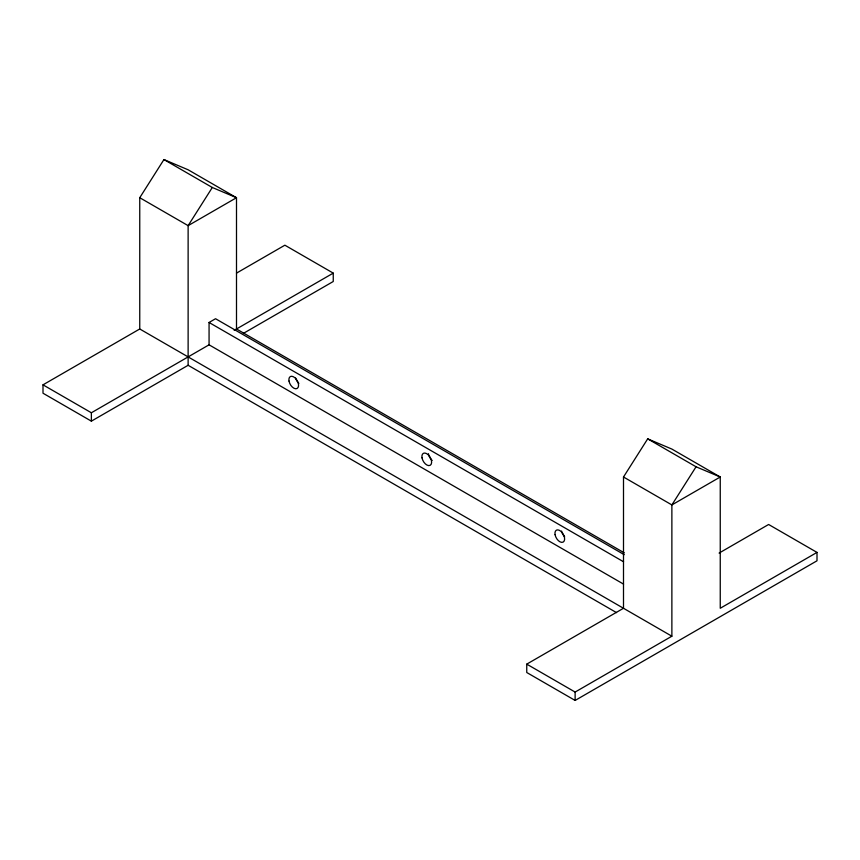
<?xml version="1.0" encoding="UTF-8"?>
<svg xmlns="http://www.w3.org/2000/svg" width="860" height="860" viewBox="0 0 860 860"><rect width="100%" height="100%" fill="white"/><g stroke="black" fill="none" stroke-linecap="round" stroke-linejoin="round"><path stroke-width="1.29" d="M623.5 476.999L671.875 504.927L720.25 476.999L671.875 449.07L647.688 438.847L623.5 476.999L623.5 608.267L526.75 664.135L526.75 672.509L575.125 700.438L817 560.795L817 552.41L720.25 608.267L720.25 476.999L696.062 466.786L671.875 504.927L671.875 636.207L139.75 328.982L139.75 197.714L163.938 159.562L188.125 169.785L236.5 197.714L236.5 328.982L624.274 552.862M139.75 197.714L188.125 225.642L236.5 197.714L212.312 187.491L188.125 225.642L188.125 365.285L616.534 612.632M188.125 365.285L91.375 421.153L43 393.213L43 384.839L139.75 328.982M236.5 273.125L284.875 245.197L333.25 273.125L333.25 281.5L243.412 333.368M623.554 584.112L209.066 344.817L209.066 322.478L215.548 318.727L624.22 554.678M43 384.839L91.375 412.768L209.066 344.817M234.178 330.326L333.25 273.125M719.1 553.077L768.625 524.482L817 552.41M526.75 664.135L575.125 692.063L671.875 636.207M163.938 159.562L212.312 187.491M647.688 438.847L696.062 466.786M209.066 322.478L623.554 561.774M575.125 692.063L575.125 700.438M91.375 412.768L91.375 421.153M564.633 536.694A6.837 3.945 60 0 1 561.591 531.072M432.182 460.455A6.88 3.967 60 0 1 428.441 453.693M298.861 383.366A6.837 3.945 60 0 1 295.657 378.045M555.076 534.683A6.837 3.945 60 0 0 563.106 542.112A6.837 3.945 60 0 0 561.193 531.587A6.837 3.945 60 0 0 555.076 534.683M422.023 457.875A6.88 3.967 60 0 0 430.086 465.346A6.88 3.967 60 0 0 428.162 454.757A6.88 3.967 60 0 0 422.023 457.875M289.014 381.077A6.837 3.945 60 0 0 297.044 388.505A6.837 3.945 60 0 0 295.13 377.981A6.837 3.945 60 0 0 289.014 381.077"/></g></svg>
